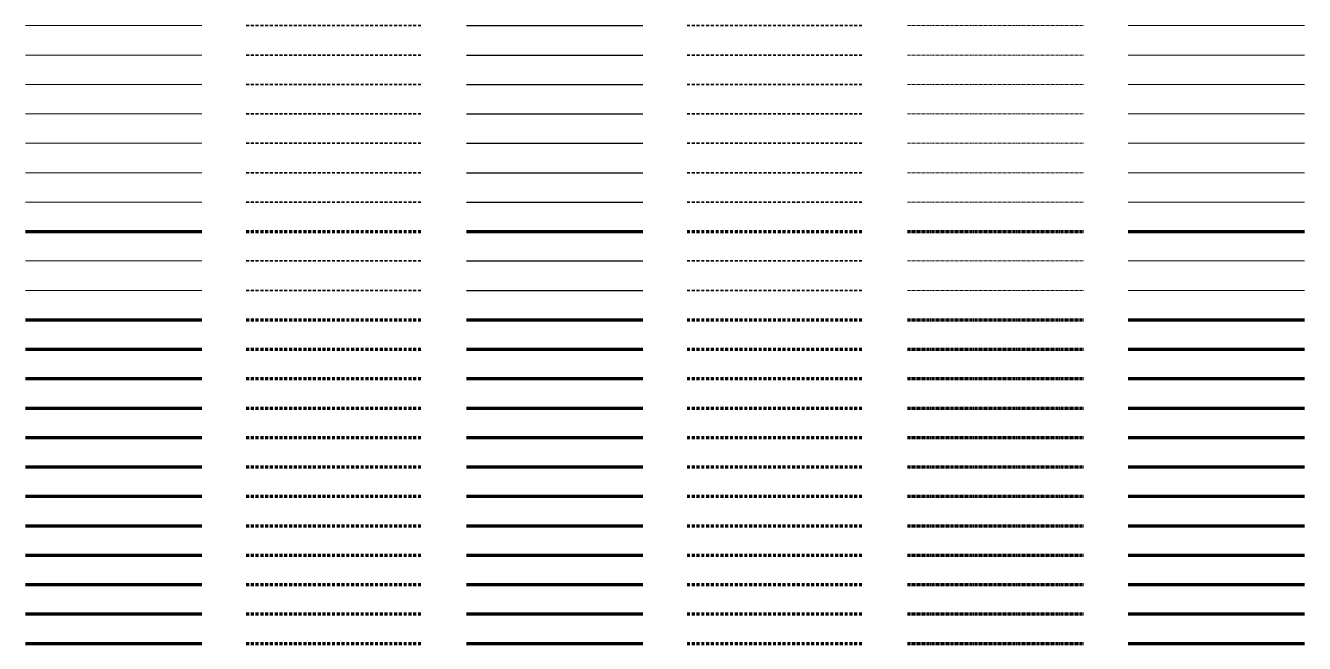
# Model space of a CAD drawing. Header units: metres. Extents: x -170 to 2070, y -13 to 14380.
# Drawn here: x 150 to 1020, y 6300 to 6720 of the extents above; entities that cross this region are included whole.
import ezdxf
from ezdxf.lldxf.tags import DXFTag

# ---------------------------------------------------------------- set-up
doc = ezdxf.new("R2010")
doc.units = ezdxf.units.M
doc.linetypes.add('KL-SO', pattern=[3.25, 2, -1.25])
doc.linetypes.add('KL-VERLATEN-SO', pattern=[3.25, 2, -0.5, 0.25, -0.5])
for name, color, linetype, lineweight in [('B-OI-KL-ET_LS_MANTELBUIS_ST_63-G', 7, 'Continuous', 70), ('B-OI-KL-ET_LS_MANTELBUIS_ST_63-RESERVE-G', 7, 'KL-RESERVE-SO', 70), ('B-OI-KL-ET_LS_MANTELBUIS_ST_63-VERLATEN-G', 7, 'KL-VERLATEN-SO', 70), ('B-OI-KL-ET_LS_MANTELBUIS_ST_63.5-G', 7, 'Continuous', 70), ('B-OI-KL-ET_LS_MANTELBUIS_ST_63.5-RESERVE-G', 7, 'KL-RESERVE-SO', 70), ('B-OI-KL-ET_LS_MANTELBUIS_ST_63.5-VERLATEN-G', 7, 'KL-VERLATEN-SO', 70), ('B-OI-KL-ET_LS_MANTELBUIS_ST_70-G', 7, 'Continuous', 70), ('B-OI-KL-ET_LS_MANTELBUIS_ST_70-RESERVE-G', 7, 'KL-RESERVE-SO', 70), ('B-OI-KL-ET_LS_MANTELBUIS_ST_70-VERLATEN-G', 7, 'KL-VERLATEN-SO', 70), ('B-OI-KL-ET_LS_MANTELBUIS_ST_700-G', 7, 'Continuous', 70), ('B-OI-KL-ET_LS_MANTELBUIS_ST_700-RESERVE-G', 7, 'KL-RESERVE-SO', 70), ('B-OI-KL-ET_LS_MANTELBUIS_ST_700-VERLATEN-G', 7, 'KL-VERLATEN-SO', 70), ('B-OI-KL-ET_LS_MANTELBUIS_ST_75-G', 7, 'Continuous', 70), ('B-OI-KL-ET_LS_MANTELBUIS_ST_75-RESERVE-G', 7, 'KL-RESERVE-SO', 70), ('B-OI-KL-ET_LS_MANTELBUIS_ST_75-VERLATEN-G', 7, 'KL-VERLATEN-SO', 70), ('B-OI-KL-ET_LS_MANTELBUIS_ST_76.1-G', 7, 'Continuous', 70), ('B-OI-KL-ET_LS_MANTELBUIS_ST_76.1-RESERVE-G', 7, 'KL-RESERVE-SO', 70), ('B-OI-KL-ET_LS_MANTELBUIS_ST_76.1-VERLATEN-G', 7, 'KL-VERLATEN-SO', 70), ('B-OI-KL-ET_LS_MANTELBUIS_ST_762-G', 7, 'Continuous', 70), ('B-OI-KL-ET_LS_MANTELBUIS_ST_762-RESERVE-G', 7, 'KL-RESERVE-SO', 70), ('B-OI-KL-ET_LS_MANTELBUIS_ST_762-VERLATEN-G', 7, 'KL-VERLATEN-SO', 70), ('B-OI-KL-ET_LS_MANTELBUIS_ST_80-G', 7, 'Continuous', 70), ('B-OI-KL-ET_LS_MANTELBUIS_ST_80-RESERVE-G', 7, 'KL-RESERVE-SO', 70), ('B-OI-KL-ET_LS_MANTELBUIS_ST_80-VERLATEN-G', 7, 'KL-VERLATEN-SO', 70), ('B-OI-KL-ET_LS_MANTELBUIS_ST_800-G', 7, 'Continuous', 70), ('B-OI-KL-ET_LS_MANTELBUIS_ST_800-RESERVE-G', 7, 'KL-RESERVE-SO', 70), ('B-OI-KL-ET_LS_MANTELBUIS_ST_800-VERLATEN-G', 7, 'KL-VERLATEN-SO', 70), ('B-OI-KL-ET_LS_MANTELBUIS_ST_812.8-G', 7, 'Continuous', 70), ('B-OI-KL-ET_LS_MANTELBUIS_ST_812.8-RESERVE-G', 7, 'KL-RESERVE-SO', 70), ('B-OI-KL-ET_LS_MANTELBUIS_ST_812.8-VERLATEN-G', 7, 'KL-VERLATEN-SO', 70), ('B-OI-KL-ET_LS_MANTELBUIS_ST_88.9-G', 7, 'Continuous', 70), ('B-OI-KL-ET_LS_MANTELBUIS_ST_88.9-RESERVE-G', 7, 'KL-RESERVE-SO', 70), ('B-OI-KL-ET_LS_MANTELBUIS_ST_88.9-VERLATEN-G', 7, 'KL-VERLATEN-SO', 70), ('B-OI-KL-ET_LS_MANTELBUIS_ST_90-G', 7, 'Continuous', 70), ('B-OI-KL-ET_LS_MANTELBUIS_ST_90-RESERVE-G', 7, 'KL-RESERVE-SO', 70), ('B-OI-KL-ET_LS_MANTELBUIS_ST_90-VERLATEN-G', 7, 'KL-VERLATEN-SO', 70), ('B-OI-KL-ET_LS_OVERIG-G', 7, 'Continuous', 18), ('B-OI-KL-ET_LS_OVERIG-RESERVE-G', 7, 'KL-RESERVE-SO', 18), ('B-OI-KL-ET_LS_OVERIG-VERLATEN-G', 7, 'KL-VERLATEN-SO', 18), ('B-OI-KL-ET_LS_TUNNELLEIDING-G', 7, 'Continuous', 18), ('B-OI-KL-ET_LS_TUNNELLEIDING-RESERVE-G', 7, 'KL-RESERVE-SO', 18), ('B-OI-KL-ET_LS_TUNNELLEIDING-VERLATEN-G', 7, 'KL-VERLATEN-SO', 18), ('B-OI-KL-ET_LS_VERWIJZING_MANTELBUIS-G', 7, 'Continuous', 70), ('B-OI-KL-ET_LS_VERWIJZING_MANTELBUIS-RESERVE-G', 7, 'KL-RESERVE-SO', 70), ('B-OI-KL-ET_LS_VERWIJZING_MANTELBUIS-VERLATEN-G', 7, 'KL-VERLATEN-SO', 70), ('B-OI-KL-ET_LS_ZINKER_BOOG-G', 7, 'Continuous', 18), ('B-OI-KL-ET_LS_ZINKER_BOOG-RESERVE-G', 7, 'KL-RESERVE-SO', 18), ('B-OI-KL-ET_LS_ZINKER_BOOG-VERLATEN-G', 7, 'KL-VERLATEN-SO', 18), ('B-OI-KL-ET_LS_ZINKER_OVERIG-G', 7, 'Continuous', 18), ('B-OI-KL-ET_LS_ZINKER_OVERIG-RESERVE-G', 7, 'KL-RESERVE-SO', 18), ('B-OI-KL-ET_LS_ZINKER_OVERIG-VERLATEN-G', 7, 'KL-VERLATEN-SO', 18), ('B-OI-KL-ET_LS_ZINKER_SLEEP-G', 7, 'Continuous', 18), ('B-OI-KL-ET_LS_ZINKER_SLEEP-RESERVE-G', 7, 'KL-RESERVE-SO', 18), ('B-OI-KL-ET_LS_ZINKER_SLEEP-VERLATEN-G', 7, 'KL-VERLATEN-SO', 18), ('B-OI-KL-ET_LSOV_AANSLUITNET_230 V_3x10Cu-G', 14, 'Continuous', 18), ('B-OI-KL-ET_LSOV_AANSLUITNET_230 V_3x10Cu-RESERVE-G', 14, 'KL-RESERVE-SO', 18), ('B-OI-KL-ET_LSOV_AANSLUITNET_230 V_3x10Cu-VERLATEN-G', 14, 'KL-VERLATEN-SO', 18), ('B-OI-KL-ET_LSOV_AANSLUITNET_230 V_3x2.5Cu-G', 14, 'Continuous', 18), ('B-OI-KL-ET_LSOV_AANSLUITNET_230 V_3x2.5Cu-RESERVE-G', 14, 'KL-RESERVE-SO', 18), ('B-OI-KL-ET_LSOV_AANSLUITNET_230 V_3x2.5Cu-VERLATEN-G', 14, 'KL-VERLATEN-SO', 18), ('B-OI-KL-ET_LSOV_AANSLUITNET_230 V_4x10Cu-G', 14, 'Continuous', 18), ('B-OI-KL-ET_LSOV_AANSLUITNET_230 V_4x10Cu-RESERVE-G', 14, 'KL-RESERVE-SO', 18), ('B-OI-KL-ET_LSOV_AANSLUITNET_230 V_4x10Cu-VERLATEN-G', 14, 'KL-VERLATEN-SO', 18), ('B-OI-KL-ET_LSOV_AANSLUITNET_230 V_4x150Al-G', 14, 'Continuous', 18), ('B-OI-KL-ET_LSOV_AANSLUITNET_230 V_4x150Al-RESERVE-G', 14, 'KL-RESERVE-SO', 18), ('B-OI-KL-ET_LSOV_AANSLUITNET_230 V_4x150Al-VERLATEN-G', 14, 'KL-VERLATEN-SO', 18), ('N-OI-KL-ET_LS_MANTELBUIS_ST_63-G', 10, 'KL-SO', 70), ('N-OI-KL-ET_LS_MANTELBUIS_ST_63.5-G', 10, 'KL-SO', 70), ('N-OI-KL-ET_LS_MANTELBUIS_ST_70-G', 10, 'KL-SO', 70), ('N-OI-KL-ET_LS_MANTELBUIS_ST_700-G', 10, 'KL-SO', 70), ('N-OI-KL-ET_LS_MANTELBUIS_ST_75-G', 10, 'KL-SO', 70), ('N-OI-KL-ET_LS_MANTELBUIS_ST_76.1-G', 10, 'KL-SO', 70), ('N-OI-KL-ET_LS_MANTELBUIS_ST_762-G', 10, 'KL-SO', 70), ('N-OI-KL-ET_LS_MANTELBUIS_ST_80-G', 10, 'KL-SO', 70), ('N-OI-KL-ET_LS_MANTELBUIS_ST_800-G', 10, 'KL-SO', 70), ('N-OI-KL-ET_LS_MANTELBUIS_ST_812.8-G', 10, 'KL-SO', 70), ('N-OI-KL-ET_LS_MANTELBUIS_ST_88.9-G', 10, 'KL-SO', 70), ('N-OI-KL-ET_LS_MANTELBUIS_ST_90-G', 10, 'KL-SO', 70), ('N-OI-KL-ET_LS_OVERIG-G', 7, 'KL-SO', 35), ('N-OI-KL-ET_LS_TUNNELLEIDING-G', 7, 'KL-SO', 35), ('N-OI-KL-ET_LS_VERWIJZING_MANTELBUIS-G', 10, 'KL-SO', 70), ('N-OI-KL-ET_LS_ZINKER_BOOG-G', 7, 'KL-SO', 35), ('N-OI-KL-ET_LS_ZINKER_OVERIG-G', 7, 'KL-SO', 35), ('N-OI-KL-ET_LS_ZINKER_SLEEP-G', 7, 'KL-SO', 35), ('N-OI-KL-ET_LSOV_AANSLUITNET_230 V_3x10Cu-G', 14, 'KL-SO', 35), ('N-OI-KL-ET_LSOV_AANSLUITNET_230 V_3x2.5Cu-G', 14, 'KL-SO', 35), ('N-OI-KL-ET_LSOV_AANSLUITNET_230 V_4x10Cu-G', 14, 'KL-SO', 35), ('N-OI-KL-ET_LSOV_AANSLUITNET_230 V_4x150Al-G', 14, 'KL-SO', 35), ('R-OI-KL-ET_LS_MANTELBUIS_ST_63-G', 10, 'KL-SO', 70), ('R-OI-KL-ET_LS_MANTELBUIS_ST_63.5-G', 10, 'KL-SO', 70), ('R-OI-KL-ET_LS_MANTELBUIS_ST_70-G', 10, 'KL-SO', 70), ('R-OI-KL-ET_LS_MANTELBUIS_ST_700-G', 10, 'KL-SO', 70), ('R-OI-KL-ET_LS_MANTELBUIS_ST_75-G', 10, 'KL-SO', 70), ('R-OI-KL-ET_LS_MANTELBUIS_ST_76.1-G', 10, 'KL-SO', 70), ('R-OI-KL-ET_LS_MANTELBUIS_ST_762-G', 10, 'KL-SO', 70), ('R-OI-KL-ET_LS_MANTELBUIS_ST_80-G', 10, 'KL-SO', 70), ('R-OI-KL-ET_LS_MANTELBUIS_ST_800-G', 10, 'KL-SO', 70), ('R-OI-KL-ET_LS_MANTELBUIS_ST_812.8-G', 10, 'KL-SO', 70), ('R-OI-KL-ET_LS_MANTELBUIS_ST_88.9-G', 10, 'KL-SO', 70), ('R-OI-KL-ET_LS_MANTELBUIS_ST_90-G', 10, 'KL-SO', 70), ('R-OI-KL-ET_LS_OVERIG-G', 7, 'KL-SO', 35), ('R-OI-KL-ET_LS_TUNNELLEIDING-G', 7, 'KL-SO', 35), ('R-OI-KL-ET_LS_VERWIJZING_MANTELBUIS-G', 10, 'KL-SO', 70), ('R-OI-KL-ET_LS_ZINKER_BOOG-G', 7, 'KL-SO', 35), ('R-OI-KL-ET_LS_ZINKER_OVERIG-G', 7, 'KL-SO', 35), ('R-OI-KL-ET_LS_ZINKER_SLEEP-G', 7, 'KL-SO', 35), ('R-OI-KL-ET_LSOV_AANSLUITNET_230 V_3x10Cu-G', 14, 'KL-SO', 35), ('R-OI-KL-ET_LSOV_AANSLUITNET_230 V_3x2.5Cu-G', 14, 'KL-SO', 35), ('R-OI-KL-ET_LSOV_AANSLUITNET_230 V_4x10Cu-G', 14, 'KL-SO', 35), ('R-OI-KL-ET_LSOV_AANSLUITNET_230 V_4x150Al-G', 14, 'KL-SO', 35), ('V-OI-KL-ET_LS_MANTELBUIS_ST_63-G', 7, 'V-KL-SO', 70), ('V-OI-KL-ET_LS_MANTELBUIS_ST_63.5-G', 7, 'V-KL-SO', 70), ('V-OI-KL-ET_LS_MANTELBUIS_ST_70-G', 7, 'V-KL-SO', 70), ('V-OI-KL-ET_LS_MANTELBUIS_ST_700-G', 7, 'V-KL-SO', 70), ('V-OI-KL-ET_LS_MANTELBUIS_ST_75-G', 7, 'V-KL-SO', 70), ('V-OI-KL-ET_LS_MANTELBUIS_ST_76.1-G', 7, 'V-KL-SO', 70), ('V-OI-KL-ET_LS_MANTELBUIS_ST_762-G', 7, 'V-KL-SO', 70), ('V-OI-KL-ET_LS_MANTELBUIS_ST_80-G', 7, 'V-KL-SO', 70), ('V-OI-KL-ET_LS_MANTELBUIS_ST_800-G', 7, 'V-KL-SO', 70), ('V-OI-KL-ET_LS_MANTELBUIS_ST_812.8-G', 7, 'V-KL-SO', 70), ('V-OI-KL-ET_LS_MANTELBUIS_ST_88.9-G', 7, 'V-KL-SO', 70), ('V-OI-KL-ET_LS_MANTELBUIS_ST_90-G', 7, 'V-KL-SO', 70), ('V-OI-KL-ET_LS_OVERIG-G', 7, 'V-KL-SO', 25), ('V-OI-KL-ET_LS_TUNNELLEIDING-G', 7, 'V-KL-SO', 25), ('V-OI-KL-ET_LS_VERWIJZING_MANTELBUIS-G', 7, 'V-KL-SO', 70), ('V-OI-KL-ET_LS_ZINKER_BOOG-G', 7, 'V-KL-SO', 25), ('V-OI-KL-ET_LS_ZINKER_OVERIG-G', 7, 'V-KL-SO', 25), ('V-OI-KL-ET_LS_ZINKER_SLEEP-G', 7, 'V-KL-SO', 25), ('V-OI-KL-ET_LSOV_AANSLUITNET_230 V_3x10Cu-G', 14, 'V-KL-SO', 25), ('V-OI-KL-ET_LSOV_AANSLUITNET_230 V_3x2.5Cu-G', 14, 'V-KL-SO', 25), ('V-OI-KL-ET_LSOV_AANSLUITNET_230 V_4x10Cu-G', 14, 'V-KL-SO', 25), ('V-OI-KL-ET_LSOV_AANSLUITNET_230 V_4x150Al-G', 14, 'V-KL-SO', 25)]:
    doc.layers.add(name, color=color, linetype=linetype, lineweight=lineweight)
doc.styles.get("Standard").update_dxf_attribs({"font": 'NLCS-ISO.ttf'})
tags = doc.linetypes.add('KL-RESERVE-SO', pattern='A,7,-2,["RS",Standard,S=1,R=0,X=-1,Y=-0.5],-1.5', length=10.5).pattern_tags.tags
tags[6] = DXFTag(74, 10)
doc.linetypes.add('V-KL-SO', pattern='A,2,[24,nlcs.shx,S=0.75,R=0,X=0,Y=0],2', length=4)

msp = doc.modelspace()

# ---------------------------------------------------------------- linework, layer by layer
at = {"layer": 'B-OI-KL-ET_LS_MANTELBUIS_ST_63-G'}
msp.add_line((150, 6300), (270, 6300), dxfattribs=at)
at = {"layer": 'B-OI-KL-ET_LS_MANTELBUIS_ST_63-RESERVE-G'}
msp.add_line((900, 6300), (1020, 6300), dxfattribs=at)
at = {"layer": 'B-OI-KL-ET_LS_MANTELBUIS_ST_63-VERLATEN-G'}
msp.add_line((750, 6300), (870, 6300), dxfattribs=at)
at = {"layer": 'B-OI-KL-ET_LS_MANTELBUIS_ST_63.5-G'}
msp.add_line((150, 6320), (270, 6320), dxfattribs=at)
at = {"layer": 'B-OI-KL-ET_LS_MANTELBUIS_ST_63.5-RESERVE-G'}
msp.add_line((900, 6320), (1020, 6320), dxfattribs=at)
at = {"layer": 'B-OI-KL-ET_LS_MANTELBUIS_ST_63.5-VERLATEN-G'}
msp.add_line((750, 6320), (870, 6320), dxfattribs=at)
at = {"layer": 'B-OI-KL-ET_LS_MANTELBUIS_ST_70-G'}
msp.add_line((150, 6340), (270, 6340), dxfattribs=at)
at = {"layer": 'B-OI-KL-ET_LS_MANTELBUIS_ST_70-RESERVE-G'}
msp.add_line((900, 6340), (1020, 6340), dxfattribs=at)
at = {"layer": 'B-OI-KL-ET_LS_MANTELBUIS_ST_70-VERLATEN-G'}
msp.add_line((750, 6340), (870, 6340), dxfattribs=at)
at = {"layer": 'B-OI-KL-ET_LS_MANTELBUIS_ST_700-G'}
msp.add_line((150, 6360), (270, 6360), dxfattribs=at)
at = {"layer": 'B-OI-KL-ET_LS_MANTELBUIS_ST_700-RESERVE-G'}
msp.add_line((900, 6360), (1020, 6360), dxfattribs=at)
at = {"layer": 'B-OI-KL-ET_LS_MANTELBUIS_ST_700-VERLATEN-G'}
msp.add_line((750, 6360), (870, 6360), dxfattribs=at)
at = {"layer": 'B-OI-KL-ET_LS_MANTELBUIS_ST_75-G'}
msp.add_line((150, 6380), (270, 6380), dxfattribs=at)
at = {"layer": 'B-OI-KL-ET_LS_MANTELBUIS_ST_75-RESERVE-G'}
msp.add_line((900, 6380), (1020, 6380), dxfattribs=at)
at = {"layer": 'B-OI-KL-ET_LS_MANTELBUIS_ST_75-VERLATEN-G'}
msp.add_line((750, 6380), (870, 6380), dxfattribs=at)
at = {"layer": 'B-OI-KL-ET_LS_MANTELBUIS_ST_76.1-G'}
msp.add_line((150, 6400), (270, 6400), dxfattribs=at)
at = {"layer": 'B-OI-KL-ET_LS_MANTELBUIS_ST_76.1-RESERVE-G'}
msp.add_line((900, 6400), (1020, 6400), dxfattribs=at)
at = {"layer": 'B-OI-KL-ET_LS_MANTELBUIS_ST_76.1-VERLATEN-G'}
msp.add_line((750, 6400), (870, 6400), dxfattribs=at)
at = {"layer": 'B-OI-KL-ET_LS_MANTELBUIS_ST_762-G'}
msp.add_line((150, 6420), (270, 6420), dxfattribs=at)
at = {"layer": 'B-OI-KL-ET_LS_MANTELBUIS_ST_762-RESERVE-G'}
msp.add_line((900, 6420), (1020, 6420), dxfattribs=at)
at = {"layer": 'B-OI-KL-ET_LS_MANTELBUIS_ST_762-VERLATEN-G'}
msp.add_line((750, 6420), (870, 6420), dxfattribs=at)
at = {"layer": 'B-OI-KL-ET_LS_MANTELBUIS_ST_80-G'}
msp.add_line((150, 6440), (270, 6440), dxfattribs=at)
at = {"layer": 'B-OI-KL-ET_LS_MANTELBUIS_ST_80-RESERVE-G'}
msp.add_line((900, 6440), (1020, 6440), dxfattribs=at)
at = {"layer": 'B-OI-KL-ET_LS_MANTELBUIS_ST_80-VERLATEN-G'}
msp.add_line((750, 6440), (870, 6440), dxfattribs=at)
at = {"layer": 'B-OI-KL-ET_LS_MANTELBUIS_ST_800-G'}
msp.add_line((150, 6460), (270, 6460), dxfattribs=at)
at = {"layer": 'B-OI-KL-ET_LS_MANTELBUIS_ST_800-RESERVE-G'}
msp.add_line((900, 6460), (1020, 6460), dxfattribs=at)
at = {"layer": 'B-OI-KL-ET_LS_MANTELBUIS_ST_800-VERLATEN-G'}
msp.add_line((750, 6460), (870, 6460), dxfattribs=at)
at = {"layer": 'B-OI-KL-ET_LS_MANTELBUIS_ST_812.8-G'}
msp.add_line((150, 6480), (270, 6480), dxfattribs=at)
at = {"layer": 'B-OI-KL-ET_LS_MANTELBUIS_ST_812.8-RESERVE-G'}
msp.add_line((900, 6480), (1020, 6480), dxfattribs=at)
at = {"layer": 'B-OI-KL-ET_LS_MANTELBUIS_ST_812.8-VERLATEN-G'}
msp.add_line((750, 6480), (870, 6480), dxfattribs=at)
at = {"layer": 'B-OI-KL-ET_LS_MANTELBUIS_ST_88.9-G'}
msp.add_line((150, 6500), (270, 6500), dxfattribs=at)
at = {"layer": 'B-OI-KL-ET_LS_MANTELBUIS_ST_88.9-RESERVE-G'}
msp.add_line((900, 6500), (1020, 6500), dxfattribs=at)
at = {"layer": 'B-OI-KL-ET_LS_MANTELBUIS_ST_88.9-VERLATEN-G'}
msp.add_line((750, 6500), (870, 6500), dxfattribs=at)
at = {"layer": 'B-OI-KL-ET_LS_MANTELBUIS_ST_90-G'}
msp.add_line((150, 6520), (270, 6520), dxfattribs=at)
at = {"layer": 'B-OI-KL-ET_LS_MANTELBUIS_ST_90-RESERVE-G'}
msp.add_line((900, 6520), (1020, 6520), dxfattribs=at)
at = {"layer": 'B-OI-KL-ET_LS_MANTELBUIS_ST_90-VERLATEN-G'}
msp.add_line((750, 6520), (870, 6520), dxfattribs=at)
at = {"layer": 'B-OI-KL-ET_LS_OVERIG-G'}
msp.add_line((150, 6540), (270, 6540), dxfattribs=at)
at = {"layer": 'B-OI-KL-ET_LS_OVERIG-RESERVE-G'}
msp.add_line((900, 6540), (1020, 6540), dxfattribs=at)
at = {"layer": 'B-OI-KL-ET_LS_OVERIG-VERLATEN-G'}
msp.add_line((750, 6540), (870, 6540), dxfattribs=at)
at = {"layer": 'B-OI-KL-ET_LS_TUNNELLEIDING-G'}
msp.add_line((150, 6560), (270, 6560), dxfattribs=at)
at = {"layer": 'B-OI-KL-ET_LS_TUNNELLEIDING-RESERVE-G'}
msp.add_line((900, 6560), (1020, 6560), dxfattribs=at)
at = {"layer": 'B-OI-KL-ET_LS_TUNNELLEIDING-VERLATEN-G'}
msp.add_line((750, 6560), (870, 6560), dxfattribs=at)
at = {"layer": 'B-OI-KL-ET_LS_VERWIJZING_MANTELBUIS-G'}
msp.add_line((150, 6580), (270, 6580), dxfattribs=at)
at = {"layer": 'B-OI-KL-ET_LS_VERWIJZING_MANTELBUIS-RESERVE-G'}
msp.add_line((900, 6580), (1020, 6580), dxfattribs=at)
at = {"layer": 'B-OI-KL-ET_LS_VERWIJZING_MANTELBUIS-VERLATEN-G'}
msp.add_line((750, 6580), (870, 6580), dxfattribs=at)
at = {"layer": 'B-OI-KL-ET_LS_ZINKER_BOOG-G'}
msp.add_line((150, 6600), (270, 6600), dxfattribs=at)
at = {"layer": 'B-OI-KL-ET_LS_ZINKER_BOOG-RESERVE-G'}
msp.add_line((900, 6600), (1020, 6600), dxfattribs=at)
at = {"layer": 'B-OI-KL-ET_LS_ZINKER_BOOG-VERLATEN-G'}
msp.add_line((750, 6600), (870, 6600), dxfattribs=at)
at = {"layer": 'B-OI-KL-ET_LS_ZINKER_OVERIG-G'}
msp.add_line((150, 6620), (270, 6620), dxfattribs=at)
at = {"layer": 'B-OI-KL-ET_LS_ZINKER_OVERIG-RESERVE-G'}
msp.add_line((900, 6620), (1020, 6620), dxfattribs=at)
at = {"layer": 'B-OI-KL-ET_LS_ZINKER_OVERIG-VERLATEN-G'}
msp.add_line((750, 6620), (870, 6620), dxfattribs=at)
at = {"layer": 'B-OI-KL-ET_LS_ZINKER_SLEEP-G'}
msp.add_line((150, 6640), (270, 6640), dxfattribs=at)
at = {"layer": 'B-OI-KL-ET_LS_ZINKER_SLEEP-RESERVE-G'}
msp.add_line((900, 6640), (1020, 6640), dxfattribs=at)
at = {"layer": 'B-OI-KL-ET_LS_ZINKER_SLEEP-VERLATEN-G'}
msp.add_line((750, 6640), (870, 6640), dxfattribs=at)
at = {"layer": 'B-OI-KL-ET_LSOV_AANSLUITNET_230 V_3x10Cu-G'}
msp.add_line((150, 6660), (270, 6660), dxfattribs=at)
at = {"layer": 'B-OI-KL-ET_LSOV_AANSLUITNET_230 V_3x10Cu-RESERVE-G'}
msp.add_line((900, 6660), (1020, 6660), dxfattribs=at)
at = {"layer": 'B-OI-KL-ET_LSOV_AANSLUITNET_230 V_3x10Cu-VERLATEN-G'}
msp.add_line((750, 6660), (870, 6660), dxfattribs=at)
at = {"layer": 'B-OI-KL-ET_LSOV_AANSLUITNET_230 V_3x2.5Cu-G'}
msp.add_line((150, 6680), (270, 6680), dxfattribs=at)
at = {"layer": 'B-OI-KL-ET_LSOV_AANSLUITNET_230 V_3x2.5Cu-RESERVE-G'}
msp.add_line((900, 6680), (1020, 6680), dxfattribs=at)
at = {"layer": 'B-OI-KL-ET_LSOV_AANSLUITNET_230 V_3x2.5Cu-VERLATEN-G'}
msp.add_line((750, 6680), (870, 6680), dxfattribs=at)
at = {"layer": 'B-OI-KL-ET_LSOV_AANSLUITNET_230 V_4x10Cu-G'}
msp.add_line((150, 6700), (270, 6700), dxfattribs=at)
at = {"layer": 'B-OI-KL-ET_LSOV_AANSLUITNET_230 V_4x10Cu-RESERVE-G'}
msp.add_line((900, 6700), (1020, 6700), dxfattribs=at)
at = {"layer": 'B-OI-KL-ET_LSOV_AANSLUITNET_230 V_4x10Cu-VERLATEN-G'}
msp.add_line((750, 6700), (870, 6700), dxfattribs=at)
at = {"layer": 'B-OI-KL-ET_LSOV_AANSLUITNET_230 V_4x150Al-G'}
msp.add_line((150, 6720), (270, 6720), dxfattribs=at)
at = {"layer": 'B-OI-KL-ET_LSOV_AANSLUITNET_230 V_4x150Al-RESERVE-G'}
msp.add_line((900, 6720), (1020, 6720), dxfattribs=at)
at = {"layer": 'B-OI-KL-ET_LSOV_AANSLUITNET_230 V_4x150Al-VERLATEN-G'}
msp.add_line((750, 6720), (870, 6720), dxfattribs=at)
at = {"layer": 'N-OI-KL-ET_LS_MANTELBUIS_ST_63-G'}
msp.add_line((300, 6300), (420, 6300), dxfattribs=at)
at = {"layer": 'N-OI-KL-ET_LS_MANTELBUIS_ST_63.5-G'}
msp.add_line((300, 6320), (420, 6320), dxfattribs=at)
at = {"layer": 'N-OI-KL-ET_LS_MANTELBUIS_ST_70-G'}
msp.add_line((300, 6340), (420, 6340), dxfattribs=at)
at = {"layer": 'N-OI-KL-ET_LS_MANTELBUIS_ST_700-G'}
msp.add_line((300, 6360), (420, 6360), dxfattribs=at)
at = {"layer": 'N-OI-KL-ET_LS_MANTELBUIS_ST_75-G'}
msp.add_line((300, 6380), (420, 6380), dxfattribs=at)
at = {"layer": 'N-OI-KL-ET_LS_MANTELBUIS_ST_76.1-G'}
msp.add_line((300, 6400), (420, 6400), dxfattribs=at)
at = {"layer": 'N-OI-KL-ET_LS_MANTELBUIS_ST_762-G'}
msp.add_line((300, 6420), (420, 6420), dxfattribs=at)
at = {"layer": 'N-OI-KL-ET_LS_MANTELBUIS_ST_80-G'}
msp.add_line((300, 6440), (420, 6440), dxfattribs=at)
at = {"layer": 'N-OI-KL-ET_LS_MANTELBUIS_ST_800-G'}
msp.add_line((300, 6460), (420, 6460), dxfattribs=at)
at = {"layer": 'N-OI-KL-ET_LS_MANTELBUIS_ST_812.8-G'}
msp.add_line((300, 6480), (420, 6480), dxfattribs=at)
at = {"layer": 'N-OI-KL-ET_LS_MANTELBUIS_ST_88.9-G'}
msp.add_line((300, 6500), (420, 6500), dxfattribs=at)
at = {"layer": 'N-OI-KL-ET_LS_MANTELBUIS_ST_90-G'}
msp.add_line((300, 6520), (420, 6520), dxfattribs=at)
at = {"layer": 'N-OI-KL-ET_LS_OVERIG-G'}
msp.add_line((300, 6540), (420, 6540), dxfattribs=at)
at = {"layer": 'N-OI-KL-ET_LS_TUNNELLEIDING-G'}
msp.add_line((300, 6560), (420, 6560), dxfattribs=at)
at = {"layer": 'N-OI-KL-ET_LS_VERWIJZING_MANTELBUIS-G'}
msp.add_line((300, 6580), (420, 6580), dxfattribs=at)
at = {"layer": 'N-OI-KL-ET_LS_ZINKER_BOOG-G'}
msp.add_line((300, 6600), (420, 6600), dxfattribs=at)
at = {"layer": 'N-OI-KL-ET_LS_ZINKER_OVERIG-G'}
msp.add_line((300, 6620), (420, 6620), dxfattribs=at)
at = {"layer": 'N-OI-KL-ET_LS_ZINKER_SLEEP-G'}
msp.add_line((300, 6640), (420, 6640), dxfattribs=at)
at = {"layer": 'N-OI-KL-ET_LSOV_AANSLUITNET_230 V_3x10Cu-G'}
msp.add_line((300, 6660), (420, 6660), dxfattribs=at)
at = {"layer": 'N-OI-KL-ET_LSOV_AANSLUITNET_230 V_3x2.5Cu-G'}
msp.add_line((300, 6680), (420, 6680), dxfattribs=at)
at = {"layer": 'N-OI-KL-ET_LSOV_AANSLUITNET_230 V_4x10Cu-G'}
msp.add_line((300, 6700), (420, 6700), dxfattribs=at)
at = {"layer": 'N-OI-KL-ET_LSOV_AANSLUITNET_230 V_4x150Al-G'}
msp.add_line((300, 6720), (420, 6720), dxfattribs=at)
at = {"layer": 'R-OI-KL-ET_LS_MANTELBUIS_ST_63-G'}
msp.add_line((600, 6300), (720, 6300), dxfattribs=at)
at = {"layer": 'R-OI-KL-ET_LS_MANTELBUIS_ST_63.5-G'}
msp.add_line((600, 6320), (720, 6320), dxfattribs=at)
at = {"layer": 'R-OI-KL-ET_LS_MANTELBUIS_ST_70-G'}
msp.add_line((600, 6340), (720, 6340), dxfattribs=at)
at = {"layer": 'R-OI-KL-ET_LS_MANTELBUIS_ST_700-G'}
msp.add_line((600, 6360), (720, 6360), dxfattribs=at)
at = {"layer": 'R-OI-KL-ET_LS_MANTELBUIS_ST_75-G'}
msp.add_line((600, 6380), (720, 6380), dxfattribs=at)
at = {"layer": 'R-OI-KL-ET_LS_MANTELBUIS_ST_76.1-G'}
msp.add_line((600, 6400), (720, 6400), dxfattribs=at)
at = {"layer": 'R-OI-KL-ET_LS_MANTELBUIS_ST_762-G'}
msp.add_line((600, 6420), (720, 6420), dxfattribs=at)
at = {"layer": 'R-OI-KL-ET_LS_MANTELBUIS_ST_80-G'}
msp.add_line((600, 6440), (720, 6440), dxfattribs=at)
at = {"layer": 'R-OI-KL-ET_LS_MANTELBUIS_ST_800-G'}
msp.add_line((600, 6460), (720, 6460), dxfattribs=at)
at = {"layer": 'R-OI-KL-ET_LS_MANTELBUIS_ST_812.8-G'}
msp.add_line((600, 6480), (720, 6480), dxfattribs=at)
at = {"layer": 'R-OI-KL-ET_LS_MANTELBUIS_ST_88.9-G'}
msp.add_line((600, 6500), (720, 6500), dxfattribs=at)
at = {"layer": 'R-OI-KL-ET_LS_MANTELBUIS_ST_90-G'}
msp.add_line((600, 6520), (720, 6520), dxfattribs=at)
at = {"layer": 'R-OI-KL-ET_LS_OVERIG-G'}
msp.add_line((600, 6540), (720, 6540), dxfattribs=at)
at = {"layer": 'R-OI-KL-ET_LS_TUNNELLEIDING-G'}
msp.add_line((600, 6560), (720, 6560), dxfattribs=at)
at = {"layer": 'R-OI-KL-ET_LS_VERWIJZING_MANTELBUIS-G'}
msp.add_line((600, 6580), (720, 6580), dxfattribs=at)
at = {"layer": 'R-OI-KL-ET_LS_ZINKER_BOOG-G'}
msp.add_line((600, 6600), (720, 6600), dxfattribs=at)
at = {"layer": 'R-OI-KL-ET_LS_ZINKER_OVERIG-G'}
msp.add_line((600, 6620), (720, 6620), dxfattribs=at)
at = {"layer": 'R-OI-KL-ET_LS_ZINKER_SLEEP-G'}
msp.add_line((600, 6640), (720, 6640), dxfattribs=at)
at = {"layer": 'R-OI-KL-ET_LSOV_AANSLUITNET_230 V_3x10Cu-G'}
msp.add_line((600, 6660), (720, 6660), dxfattribs=at)
at = {"layer": 'R-OI-KL-ET_LSOV_AANSLUITNET_230 V_3x2.5Cu-G'}
msp.add_line((600, 6680), (720, 6680), dxfattribs=at)
at = {"layer": 'R-OI-KL-ET_LSOV_AANSLUITNET_230 V_4x10Cu-G'}
msp.add_line((600, 6700), (720, 6700), dxfattribs=at)
at = {"layer": 'R-OI-KL-ET_LSOV_AANSLUITNET_230 V_4x150Al-G'}
msp.add_line((600, 6720), (720, 6720), dxfattribs=at)
at = {"layer": 'V-OI-KL-ET_LS_MANTELBUIS_ST_63-G'}
msp.add_line((450, 6300), (570, 6300), dxfattribs=at)
at = {"layer": 'V-OI-KL-ET_LS_MANTELBUIS_ST_63.5-G'}
msp.add_line((450, 6320), (570, 6320), dxfattribs=at)
at = {"layer": 'V-OI-KL-ET_LS_MANTELBUIS_ST_70-G'}
msp.add_line((450, 6340), (570, 6340), dxfattribs=at)
at = {"layer": 'V-OI-KL-ET_LS_MANTELBUIS_ST_700-G'}
msp.add_line((450, 6360), (570, 6360), dxfattribs=at)
at = {"layer": 'V-OI-KL-ET_LS_MANTELBUIS_ST_75-G'}
msp.add_line((450, 6380), (570, 6380), dxfattribs=at)
at = {"layer": 'V-OI-KL-ET_LS_MANTELBUIS_ST_76.1-G'}
msp.add_line((450, 6400), (570, 6400), dxfattribs=at)
at = {"layer": 'V-OI-KL-ET_LS_MANTELBUIS_ST_762-G'}
msp.add_line((450, 6420), (570, 6420), dxfattribs=at)
at = {"layer": 'V-OI-KL-ET_LS_MANTELBUIS_ST_80-G'}
msp.add_line((450, 6440), (570, 6440), dxfattribs=at)
at = {"layer": 'V-OI-KL-ET_LS_MANTELBUIS_ST_800-G'}
msp.add_line((450, 6460), (570, 6460), dxfattribs=at)
at = {"layer": 'V-OI-KL-ET_LS_MANTELBUIS_ST_812.8-G'}
msp.add_line((450, 6480), (570, 6480), dxfattribs=at)
at = {"layer": 'V-OI-KL-ET_LS_MANTELBUIS_ST_88.9-G'}
msp.add_line((450, 6500), (570, 6500), dxfattribs=at)
at = {"layer": 'V-OI-KL-ET_LS_MANTELBUIS_ST_90-G'}
msp.add_line((450, 6520), (570, 6520), dxfattribs=at)
at = {"layer": 'V-OI-KL-ET_LS_OVERIG-G'}
msp.add_line((450, 6540), (570, 6540), dxfattribs=at)
at = {"layer": 'V-OI-KL-ET_LS_TUNNELLEIDING-G'}
msp.add_line((450, 6560), (570, 6560), dxfattribs=at)
at = {"layer": 'V-OI-KL-ET_LS_VERWIJZING_MANTELBUIS-G'}
msp.add_line((450, 6580), (570, 6580), dxfattribs=at)
at = {"layer": 'V-OI-KL-ET_LS_ZINKER_BOOG-G'}
msp.add_line((450, 6600), (570, 6600), dxfattribs=at)
at = {"layer": 'V-OI-KL-ET_LS_ZINKER_OVERIG-G'}
msp.add_line((450, 6620), (570, 6620), dxfattribs=at)
at = {"layer": 'V-OI-KL-ET_LS_ZINKER_SLEEP-G'}
msp.add_line((450, 6640), (570, 6640), dxfattribs=at)
at = {"layer": 'V-OI-KL-ET_LSOV_AANSLUITNET_230 V_3x10Cu-G'}
msp.add_line((450, 6660), (570, 6660), dxfattribs=at)
at = {"layer": 'V-OI-KL-ET_LSOV_AANSLUITNET_230 V_3x2.5Cu-G'}
msp.add_line((450, 6680), (570, 6680), dxfattribs=at)
at = {"layer": 'V-OI-KL-ET_LSOV_AANSLUITNET_230 V_4x10Cu-G'}
msp.add_line((450, 6700), (570, 6700), dxfattribs=at)
at = {"layer": 'V-OI-KL-ET_LSOV_AANSLUITNET_230 V_4x150Al-G'}
msp.add_line((450, 6720), (570, 6720), dxfattribs=at)

doc.saveas('drawing.dxf')
